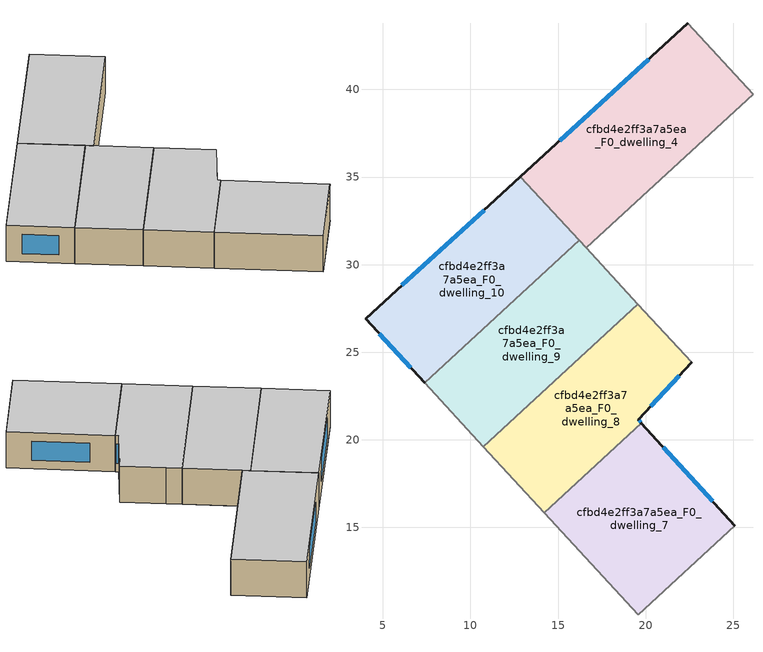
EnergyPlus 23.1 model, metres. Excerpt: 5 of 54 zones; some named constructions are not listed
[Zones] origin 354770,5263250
cfbd4e2ff3a7a5ea_F0_dwelling_10
 floor ground (EU_floor_Construction): 12.85,35.02 16.2,31.38 7.38,23.26 4.01,26.92 z0
 wall outside (EU_wall_Construction): 12.85,35.02 4.01,26.92 7.38,23.26 z0:3
 wall to cfbd4e2ff3a7a5ea_F0_dwelling_9 (EU_wall_Construction): 7.38,23.26 16.2,31.38 z0:3
 wall to cfbd4e2ff3a7a5ea_F0_dwelling_4 (EU_wall_Construction): 16.2,31.38 12.85,35.02 z0:3
 window (EU_Window_Construction): 4.8,26.06 6.59,24.12 / 10.78,33.11 6.08,28.82 z0.7:2.3
 ceiling to cfbd4e2ff3a7a5ea_F1_dwelling_10 (EU_floor_Construction): 16.2,31.38 12.85,35.02 4.01,26.92 7.38,23.26 z3
cfbd4e2ff3a7a5ea_F0_dwelling_4
 floor ground (EU_floor_Construction): 22.41,43.76 26.13,39.73 16.6,30.95 12.85,35.02 z0
 wall outside (EU_wall_Construction): 22.41,43.76 12.85,35.02 z0:3
 wall adiabatic (EU_wall_Construction): 26.13,39.73 22.41,43.76 z0:3
 wall to cfbd4e2ff3a7a5ea_F0_dwelling_3 (EU_wall_Construction): 16.6,30.95 26.13,39.73 z0:3
 wall to cfbd4e2ff3a7a5ea_F0_dwelling_9 (EU_wall_Construction): 16.2,31.38 16.6,30.95 z0:3
 window (EU_Window_Construction): 20.17,41.71 15.1,37.07 z0.7:2.3
 ceiling to cfbd4e2ff3a7a5ea_F1_dwelling_4 (EU_floor_Construction): 26.13,39.73 22.41,43.76 12.85,35.02 16.6,30.95 z3
cfbd4e2ff3a7a5ea_F0_dwelling_7
 floor ground (EU_floor_Construction): 19.76,20.95 25.09,15.1 19.57,10.02 14.21,15.84 z0
 wall outside (EU_wall_Construction): 25.09,15.1 19.76,20.95 z0:3
 wall to cfbd4e2ff3a7a5ea_F0_dwelling_8 (EU_wall_Construction): 19.76,20.95 14.21,15.84 z0:3
 wall adiabatic (EU_wall_Construction): 14.21,15.84 19.57,10.02 z0:3
 wall to cfbd4e2ff3a7a5ea_F0_dwelling_6 (EU_wall_Construction): 19.57,10.02 25.08,15.1 z0:3
 window (EU_Window_Construction): 23.84,16.48 21.01,19.58 z0.7:2.3
 ceiling to cfbd4e2ff3a7a5ea_F1_dwelling_7 (EU_floor_Construction): 25.09,15.1 19.76,20.95 14.21,15.84 19.57,10.02 z3
cfbd4e2ff3a7a5ea_F0_dwelling_8
 floor ground (EU_floor_Construction): 19.56,27.74 22.62,24.41 19.58,21.15 19.76,20.95 14.21,15.84 10.74,19.61 z0
 wall outside (EU_wall_Construction): 19.76,20.95 19.58,21.15 22.62,24.41 z0:3
 wall adiabatic (EU_wall_Construction): 10.74,19.61 14.21,15.84 z0:3
 wall to cfbd4e2ff3a7a5ea_F0_dwelling_9 (EU_wall_Construction): 19.56,27.74 10.74,19.61 z0:3
 wall to cfbd4e2ff3a7a5ea_F0_dwelling_2 (EU_wall_Construction): 22.62,24.41 20.33,26.9 z0:3
 wall to cfbd4e2ff3a7a5ea_F0_dwelling_3 (EU_wall_Construction): 20.33,26.9 19.56,27.73 z0:3
 window (EU_Window_Construction): 20.3,21.92 21.91,23.65 / 19.72,21 19.62,21.1 z0.7:2.3
 ceiling to cfbd4e2ff3a7a5ea_F1_dwelling_8 (EU_floor_Construction): 19.76,20.95 19.58,21.15 22.62,24.41 19.56,27.74 10.74,19.61 14.21,15.84 z3
cfbd4e2ff3a7a5ea_F0_dwelling_9
 floor ground (EU_floor_Construction): 16.2,31.38 19.56,27.74 10.74,19.61 7.38,23.26 z0
 wall adiabatic (EU_wall_Construction): 7.38,23.26 10.74,19.61 z0:3
 wall to cfbd4e2ff3a7a5ea_F0_dwelling_3 (EU_wall_Construction): 19.56,27.73 16.6,30.95 z0:3
 ceiling to cfbd4e2ff3a7a5ea_F1_dwelling_9 (EU_floor_Construction): 19.56,27.74 16.2,31.38 7.38,23.26 10.74,19.61 z3
[SCHEDULE:FILE] Column Number=1; Rows to Skip at Top=0; Number of Hours of Data=8760; Column Separator=Comma; Interpolate to Timestep=No; Minutes per Item=60; Adjust Schedule for Daylight Savings=Yes
Name | File
EU_Step8_GainSchedule_cfbd4e2ff3a7a5ea_F0_dwelling_6_f000 | ../../schedules/cfbd4e2ff3a7a5ea/cfbd4e2ff3a7a5ea_F0_dwelling_6_f000_gain.csv
EU_Step8_GainSchedule_cfbd4e2ff3a7a5ea_F0_dwelling_7_f000 | ../../schedules/cfbd4e2ff3a7a5ea/cfbd4e2ff3a7a5ea_F0_dwelling_7_f000_gain.csv
EU_Step8_GainSchedule_cfbd4e2ff3a7a5ea_F0_dwelling_8_f000 | ../../schedules/cfbd4e2ff3a7a5ea/cfbd4e2ff3a7a5ea_F0_dwelling_8_f000_gain.csv
EU_Step8_GainSchedule_cfbd4e2ff3a7a5ea_F0_dwelling_9_f000 | ../../schedules/cfbd4e2ff3a7a5ea/cfbd4e2ff3a7a5ea_F0_dwelling_9_f000_gain.csv
EU_Step8_GainSchedule_cfbd4e2ff3a7a5ea_F0_dwelling_10_f000 | ../../schedules/cfbd4e2ff3a7a5ea/cfbd4e2ff3a7a5ea_F0_dwelling_10_f000_gain.csv
EU_Step8_GainSchedule_cfbd4e2ff3a7a5ea_F1_dwelling_0_f000 | ../../schedules/cfbd4e2ff3a7a5ea/cfbd4e2ff3a7a5ea_F1_dwelling_0_f000_gain.csv
EU_Step8_GainSchedule_cfbd4e2ff3a7a5ea_F1_dwelling_1_f000 | ../../schedules/cfbd4e2ff3a7a5ea/cfbd4e2ff3a7a5ea_F1_dwelling_1_f000_gain.csv
EU_Step8_GainSchedule_cfbd4e2ff3a7a5ea_F1_dwelling_2_f000 | ../../schedules/cfbd4e2ff3a7a5ea/cfbd4e2ff3a7a5ea_F1_dwelling_2_f000_gain.csv
EU_Step8_GainSchedule_cfbd4e2ff3a7a5ea_F1_dwelling_3_f000 | ../../schedules/cfbd4e2ff3a7a5ea/cfbd4e2ff3a7a5ea_F1_dwelling_3_f000_gain.csv
EU_Step8_GainSchedule_cfbd4e2ff3a7a5ea_F1_dwelling_4_f000 | ../../schedules/cfbd4e2ff3a7a5ea/cfbd4e2ff3a7a5ea_F1_dwelling_4_f000_gain.csv
EU_Step8_GainSchedule_cfbd4e2ff3a7a5ea_F1_dwelling_5_f000 | ../../schedules/cfbd4e2ff3a7a5ea/cfbd4e2ff3a7a5ea_F1_dwelling_5_f000_gain.csv
EU_Step8_GainSchedule_cfbd4e2ff3a7a5ea_F1_dwelling_6_f000 | ../../schedules/cfbd4e2ff3a7a5ea/cfbd4e2ff3a7a5ea_F1_dwelling_6_f000_gain.csv
EU_Step8_GainSchedule_cfbd4e2ff3a7a5ea_F1_dwelling_7_f000 | ../../schedules/cfbd4e2ff3a7a5ea/cfbd4e2ff3a7a5ea_F1_dwelling_7_f000_gain.csv
EU_Step8_GainSchedule_cfbd4e2ff3a7a5ea_F1_dwelling_8_f000 | ../../schedules/cfbd4e2ff3a7a5ea/cfbd4e2ff3a7a5ea_F1_dwelling_8_f000_gain.csv
EU_Step8_GainSchedule_cfbd4e2ff3a7a5ea_F1_dwelling_9_f000 | ../../schedules/cfbd4e2ff3a7a5ea/cfbd4e2ff3a7a5ea_F1_dwelling_9_f000_gain.csv
EU_Step8_GainSchedule_cfbd4e2ff3a7a5ea_F1_dwelling_10_f000 | ../../schedules/cfbd4e2ff3a7a5ea/cfbd4e2ff3a7a5ea_F1_dwelling_10_f000_gain.csv
EU_Step8_GainSchedule_cfbd4e2ff3a7a5ea_F2_dwelling_0_f000 | ../../schedules/cfbd4e2ff3a7a5ea/cfbd4e2ff3a7a5ea_F2_dwelling_0_f000_gain.csv
EU_Step8_GainSchedule_cfbd4e2ff3a7a5ea_F2_dwelling_1_f000 | ../../schedules/cfbd4e2ff3a7a5ea/cfbd4e2ff3a7a5ea_F2_dwelling_1_f000_gain.csv
EU_Step8_GainSchedule_cfbd4e2ff3a7a5ea_F2_dwelling_2_f000 | ../../schedules/cfbd4e2ff3a7a5ea/cfbd4e2ff3a7a5ea_F2_dwelling_2_f000_gain.csv
EU_Step8_GainSchedule_cfbd4e2ff3a7a5ea_F2_dwelling_3_f000 | ../../schedules/cfbd4e2ff3a7a5ea/cfbd4e2ff3a7a5ea_F2_dwelling_3_f000_gain.csv
EU_Step8_GainSchedule_cfbd4e2ff3a7a5ea_F2_dwelling_4_f000 | ../../schedules/cfbd4e2ff3a7a5ea/cfbd4e2ff3a7a5ea_F2_dwelling_4_f000_gain.csv
EU_Step8_GainSchedule_cfbd4e2ff3a7a5ea_F2_dwelling_5_f000 | ../../schedules/cfbd4e2ff3a7a5ea/cfbd4e2ff3a7a5ea_F2_dwelling_5_f000_gain.csv
EU_Step8_GainSchedule_cfbd4e2ff3a7a5ea_F2_dwelling_6_f000 | ../../schedules/cfbd4e2ff3a7a5ea/cfbd4e2ff3a7a5ea_F2_dwelling_6_f000_gain.csv
EU_Step8_GainSchedule_cfbd4e2ff3a7a5ea_F2_dwelling_7_f000 | ../../schedules/cfbd4e2ff3a7a5ea/cfbd4e2ff3a7a5ea_F2_dwelling_7_f000_gain.csv
EU_Step8_GainSchedule_cfbd4e2ff3a7a5ea_F2_dwelling_8_f000 | ../../schedules/cfbd4e2ff3a7a5ea/cfbd4e2ff3a7a5ea_F2_dwelling_8_f000_gain.csv
EU_Step8_GainSchedule_cfbd4e2ff3a7a5ea_F2_dwelling_9_f000 | ../../schedules/cfbd4e2ff3a7a5ea/cfbd4e2ff3a7a5ea_F2_dwelling_9_f000_gain.csv
EU_Step8_GainSchedule_cfbd4e2ff3a7a5ea_F2_dwelling_10_f000 | ../../schedules/cfbd4e2ff3a7a5ea/cfbd4e2ff3a7a5ea_F2_dwelling_10_f000_gain.csv
